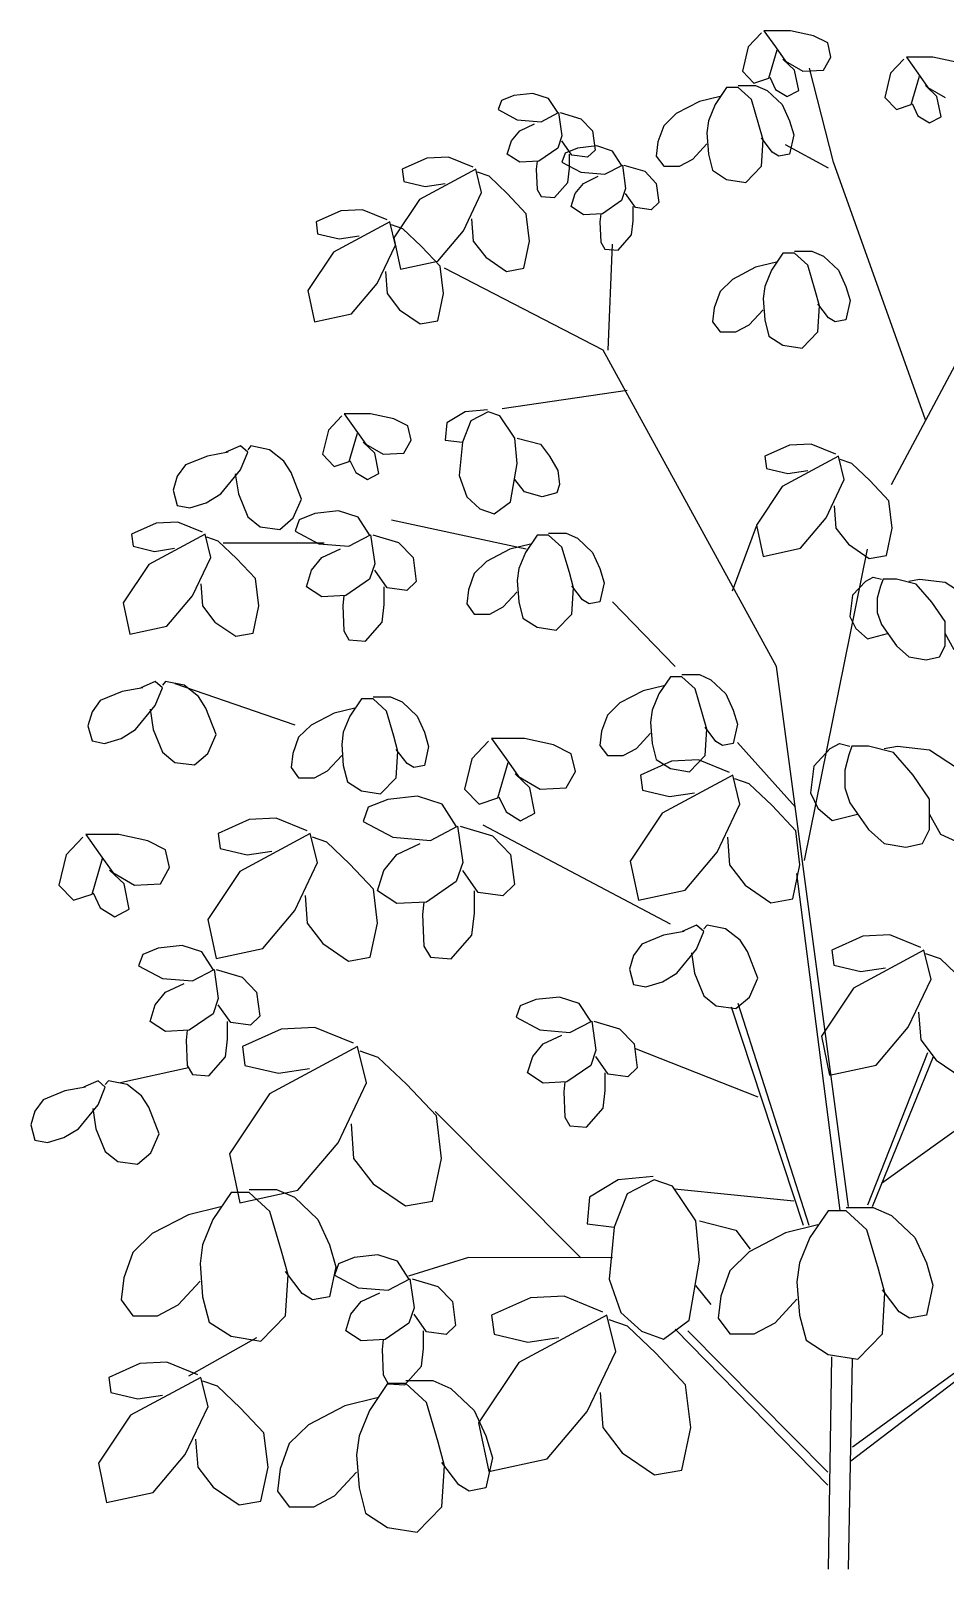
# Model space of a CAD drawing. Extents: x 589.38 to 590.42, y 443.44 to 444.42.
# Drawn here: x 589.383 to 589.968, y 443.439 to 444.423 of the extents above; entities that cross this region are included whole.
import ezdxf

# ---------------------------------------------------------------- set-up
doc = ezdxf.new("R2010")
doc.units = 0
doc.layers.get('0').update_dxf_attribs({"linetype": 'CONTINUOUS'})

msp = doc.modelspace()

# ---------------------------------------------------------------- linework, layer by layer
at = {"color": 0}
for p, q in [((589.85035, 444.42123), (589.84188, 444.41218)), ((589.85193, 444.42252), (589.85935, 444.41218)), ((589.86887, 444.42252), (589.85193, 444.42252)), ((589.8837, 444.41929), (589.86887, 444.42252)), ((589.8927, 444.41476), (589.8837, 444.41929)), ((589.89481, 444.40571), (589.8927, 444.41476)), ((589.84188, 444.41218), (589.83817, 444.39666)), ((589.85511, 444.39214), (589.8604, 444.41024)), ((589.85935, 444.41218), (589.8657, 444.40313)), ((589.89005, 444.39731), (589.89481, 444.40571)), ((589.94299, 444.40571), (589.9504, 444.39537)), ((589.95993, 444.40571), (589.94299, 444.40571)), ((589.97475, 444.40248), (589.95993, 444.40571)), ((589.83817, 444.39666), (589.84558, 444.38891)), ((589.87152, 444.39731), (589.86411, 444.40442)), ((589.8657, 444.40313), (589.87682, 444.39666)), ((589.87417, 444.38438), (589.87152, 444.39731)), ((589.87682, 444.39666), (589.89005, 444.39731)), ((589.8964, 444.33849), (589.88105, 444.3986)), ((589.93293, 444.39537), (589.92922, 444.37986)), ((589.9414, 444.40442), (589.93293, 444.39537)), ((589.9504, 444.39537), (589.95675, 444.38632)), ((589.82811, 444.38632), (589.8207, 444.37533)), ((589.83552, 444.38632), (589.82811, 444.38632)), ((589.83552, 444.38761), (589.84664, 444.38761)), ((589.84399, 444.37856), (589.83552, 444.38632)), ((589.84558, 444.38891), (589.85511, 444.39214)), ((589.84664, 444.38761), (589.85405, 444.38438)), ((589.85564, 444.39279), (589.85935, 444.38503)), ((589.94616, 444.37533), (589.95146, 444.39343)), ((589.96257, 444.3805), (589.95516, 444.38761)), ((589.95675, 444.38632), (589.96787, 444.37986)), ((589.68412, 444.37792), (589.68201, 444.3721)), ((589.69207, 444.38115), (589.68412, 444.37792)), ((589.70424, 444.38244), (589.69207, 444.38115)), ((589.7143, 444.37921), (589.70424, 444.38244)), ((589.72012, 444.37016), (589.7143, 444.37921)), ((589.81064, 444.37727), (589.79582, 444.36951)), ((589.82388, 444.3805), (589.81064, 444.37727)), ((589.8207, 444.37533), (589.81647, 444.36499)), ((589.84876, 444.3624), (589.84399, 444.37856)), ((589.85405, 444.38438), (589.86358, 444.37533)), ((589.85935, 444.38503), (589.86676, 444.3805)), ((589.86358, 444.37533), (589.86835, 444.36499)), ((589.86676, 444.3805), (589.87417, 444.38438)), ((589.92922, 444.37986), (589.93663, 444.3721)), ((589.93663, 444.3721), (589.94616, 444.37533)), ((589.94669, 444.37598), (589.9504, 444.36822)), ((589.96522, 444.36758), (589.96257, 444.3805)), ((589.68201, 444.3721), (589.69418, 444.36564)), ((589.69418, 444.36564), (589.70953, 444.36434)), ((589.70953, 444.36434), (589.72065, 444.37016)), ((589.72065, 444.37016), (589.72277, 444.35529)), ((589.72171, 444.37016), (589.73494, 444.36628)), ((589.73494, 444.36628), (589.74236, 444.35853)), ((589.79582, 444.36951), (589.78788, 444.36176)), ((589.9504, 444.36822), (589.95781, 444.3637)), ((589.95781, 444.3637), (589.96522, 444.36758)), ((589.69048, 444.35206), (589.69577, 444.35853)), ((589.69577, 444.35853), (589.7053, 444.36305)), ((589.74236, 444.35853), (589.74394, 444.34624)), ((589.78788, 444.36176), (589.78418, 444.35141)), ((589.81647, 444.36499), (589.81541, 444.35723)), ((589.81541, 444.35723), (589.81647, 444.34366)), ((589.85141, 444.35271), (589.84876, 444.3624)), ((589.86835, 444.36499), (589.87099, 444.35594)), ((589.87099, 444.35594), (589.86835, 444.34366)), ((589.68783, 444.34366), (589.69048, 444.35206)), ((589.72012, 444.34754), (589.70795, 444.33913)), ((589.72277, 444.35529), (589.72012, 444.34754)), ((589.72912, 444.34301), (589.72277, 444.35206)), ((589.73283, 444.34754), (589.72489, 444.3443)), ((589.745, 444.34883), (589.73283, 444.34754)), ((589.74394, 444.34624), (589.73918, 444.34172)), ((589.75506, 444.3456), (589.745, 444.34883)), ((589.78418, 444.35141), (589.78312, 444.34236)), ((589.80641, 444.34042), (589.81541, 444.35012)), ((589.85723, 444.34495), (589.85035, 444.354)), ((589.85035, 444.3359), (589.85141, 444.35271)), ((589.89323, 444.33461), (589.8657, 444.34947)), ((589.63648, 444.34107), (589.6206, 444.33396)), ((589.65025, 444.34172), (589.63648, 444.34107)), ((589.66613, 444.33525), (589.65025, 444.34172)), ((589.69577, 444.33849), (589.68783, 444.34366)), ((589.70795, 444.33913), (589.69577, 444.33849)), ((589.70689, 444.33913), (589.70636, 444.33396)), ((589.72489, 444.3443), (589.72277, 444.33849)), ((589.72277, 444.33849), (589.73494, 444.33202)), ((589.72753, 444.33461), (589.72753, 444.34366)), ((589.73918, 444.34172), (589.72912, 444.34301)), ((589.7503, 444.33073), (589.76141, 444.33655)), ((589.76088, 444.33655), (589.75506, 444.3456)), ((589.76141, 444.33655), (589.76353, 444.32168)), ((589.76247, 444.33655), (589.77571, 444.33267)), ((589.78312, 444.34236), (589.78788, 444.3359)), ((589.78788, 444.3359), (589.79794, 444.3359)), ((589.79794, 444.3359), (589.80641, 444.34042)), ((589.81647, 444.34366), (589.81911, 444.33331)), ((589.84029, 444.32556), (589.85035, 444.3359)), ((589.86146, 444.34236), (589.85723, 444.34495)), ((589.86835, 444.34366), (589.86146, 444.34236)), ((589.95516, 444.17365), (589.8964, 444.33849)), ((589.6206, 444.33396), (589.62166, 444.3262)), ((589.62166, 444.3262), (589.63542, 444.32297)), ((589.66771, 444.33396), (589.63172, 444.31457)), ((589.67142, 444.31909), (589.66771, 444.33396)), ((589.67618, 444.32944), (589.66877, 444.33202)), ((589.68783, 444.31845), (589.67618, 444.32944)), ((589.70636, 444.33396), (589.70689, 444.32103)), ((589.72647, 444.32556), (589.72753, 444.33461)), ((589.73494, 444.33202), (589.7503, 444.33073)), ((589.73653, 444.32491), (589.74606, 444.32944)), ((589.77571, 444.33267), (589.78312, 444.32491)), ((589.81911, 444.33331), (589.82811, 444.3275)), ((589.82811, 444.3275), (589.84029, 444.32556)), ((589.63542, 444.32297), (589.64813, 444.32491)), ((589.65977, 444.29453), (589.67142, 444.31909)), ((589.70001, 444.30552), (589.68783, 444.31845)), ((589.70689, 444.32103), (589.70953, 444.31651)), ((589.70953, 444.31651), (589.718, 444.31586)), ((589.718, 444.31586), (589.72647, 444.32556)), ((589.72859, 444.31004), (589.73124, 444.31845)), ((589.73124, 444.31845), (589.73653, 444.32491)), ((589.76353, 444.32168), (589.76088, 444.31392)), ((589.76988, 444.3094), (589.76353, 444.31845)), ((589.78312, 444.32491), (589.7847, 444.31263)), ((589.58143, 444.30746), (589.56555, 444.30035)), ((589.59519, 444.3081), (589.58143, 444.30746)), ((589.61107, 444.30164), (589.59519, 444.3081)), ((589.63172, 444.31457), (589.61531, 444.29)), ((589.73653, 444.30487), (589.72859, 444.31004)), ((589.76088, 444.31392), (589.74871, 444.30552)), ((589.76829, 444.30099), (589.76829, 444.31004)), ((589.77994, 444.3081), (589.76988, 444.3094)), ((589.7847, 444.31263), (589.77994, 444.3081)), ((589.56555, 444.30035), (589.5666, 444.29259)), ((589.61266, 444.30035), (589.57666, 444.28095)), ((589.61637, 444.28548), (589.61266, 444.30035)), ((589.62113, 444.29582), (589.61372, 444.29841)), ((589.66507, 444.30229), (589.66613, 444.28806)), ((589.70212, 444.28806), (589.70001, 444.30552)), ((589.74871, 444.30552), (589.73653, 444.30487)), ((589.74765, 444.30552), (589.74712, 444.30035)), ((589.74712, 444.30035), (589.74765, 444.28742)), ((589.76724, 444.29194), (589.76829, 444.30099)), ((589.5666, 444.29259), (589.58037, 444.28936)), ((589.58037, 444.28936), (589.59307, 444.2913)), ((589.61531, 444.29), (589.61954, 444.26996)), ((589.63278, 444.28483), (589.62113, 444.29582)), ((589.64336, 444.27514), (589.65977, 444.29453)), ((589.66613, 444.28806), (589.67407, 444.27772)), ((589.69842, 444.27061), (589.70212, 444.28806)), ((589.74765, 444.28742), (589.7503, 444.28289)), ((589.75877, 444.28225), (589.76724, 444.29194)), ((589.57666, 444.28095), (589.56025, 444.25639)), ((589.60472, 444.26091), (589.61637, 444.28548)), ((589.64495, 444.2719), (589.63278, 444.28483)), ((589.67407, 444.27772), (589.6873, 444.26867)), ((589.7503, 444.28289), (589.75877, 444.28225)), ((589.75241, 444.21825), (589.75506, 444.28612)), ((589.86411, 444.28031), (589.8567, 444.26932)), ((589.87152, 444.28031), (589.86411, 444.28031)), ((589.87152, 444.2816), (589.88264, 444.2816)), ((589.87999, 444.27255), (589.87152, 444.28031)), ((589.88264, 444.2816), (589.89005, 444.27837)), ((589.89005, 444.27837), (589.89958, 444.26932)), ((589.61001, 444.26867), (589.61107, 444.25445)), ((589.61954, 444.26996), (589.64336, 444.27514)), ((589.64707, 444.25445), (589.64495, 444.2719)), ((589.74924, 444.21825), (589.6476, 444.27061)), ((589.6873, 444.26867), (589.69842, 444.27061)), ((589.84664, 444.27126), (589.83182, 444.2635)), ((589.85988, 444.27449), (589.84664, 444.27126)), ((589.8567, 444.26932), (589.85246, 444.25897)), ((589.88476, 444.25639), (589.87999, 444.27255)), ((589.89958, 444.26932), (589.90434, 444.25897)), ((589.58831, 444.24152), (589.60472, 444.26091)), ((589.83182, 444.2635), (589.82388, 444.25574)), ((589.85246, 444.25897), (589.85141, 444.25122)), ((589.90434, 444.25897), (589.90699, 444.24992)), ((589.93346, 444.13227), (590.00122, 444.25962)), ((589.56025, 444.25639), (589.56449, 444.23635)), ((589.61107, 444.25445), (589.61901, 444.24411)), ((589.64336, 444.237), (589.64707, 444.25445)), ((589.82388, 444.25574), (589.82017, 444.2454)), ((589.85141, 444.25122), (589.85246, 444.23764)), ((589.8874, 444.24669), (589.88476, 444.25639)), ((589.89323, 444.23893), (589.88634, 444.24799)), ((589.90699, 444.24992), (589.90434, 444.23764)), ((589.56449, 444.23635), (589.58831, 444.24152)), ((589.61901, 444.24411), (589.63225, 444.23506)), ((589.82017, 444.2454), (589.81911, 444.23635)), ((589.84241, 444.23441), (589.85141, 444.24411)), ((589.85246, 444.23764), (589.85511, 444.2273)), ((589.88634, 444.22988), (589.8874, 444.24669)), ((589.89746, 444.23635), (589.89323, 444.23893)), ((589.90434, 444.23764), (589.89746, 444.23635)), ((589.63225, 444.23506), (589.64336, 444.237)), ((589.81911, 444.23635), (589.82388, 444.22988)), ((589.82388, 444.22988), (589.83394, 444.22988)), ((589.83394, 444.22988), (589.84241, 444.23441)), ((589.87629, 444.21954), (589.88634, 444.22988)), ((589.85988, 444.01592), (589.74924, 444.21825)), ((589.85511, 444.2273), (589.86411, 444.22148)), ((589.86411, 444.22148), (589.87629, 444.21954)), ((589.76459, 444.19239), (589.68465, 444.18076)), ((589.66083, 444.17882), (589.64919, 444.17171)), ((589.67513, 444.18011), (589.66083, 444.17882)), ((589.67565, 444.17882), (589.66454, 444.173)), ((589.68307, 444.17623), (589.67565, 444.17882)), ((589.58196, 444.17623), (589.57349, 444.16718)), ((589.58354, 444.17752), (589.59096, 444.16718)), ((589.60048, 444.17752), (589.58354, 444.17752)), ((589.61531, 444.17429), (589.60048, 444.17752)), ((589.62431, 444.16977), (589.61531, 444.17429)), ((589.62642, 444.16072), (589.62431, 444.16977)), ((589.64919, 444.17171), (589.64813, 444.16072)), ((589.66454, 444.173), (589.65924, 444.15942)), ((589.69259, 444.16201), (589.68307, 444.17623)), ((589.57349, 444.16718), (589.56978, 444.15167)), ((589.58672, 444.14714), (589.59201, 444.16524)), ((589.59096, 444.16718), (589.59731, 444.15813)), ((589.60313, 444.15231), (589.59572, 444.15942)), ((589.62166, 444.15231), (589.62642, 444.16072)), ((589.64813, 444.16072), (589.65924, 444.15942)), ((589.65924, 444.15942), (589.65713, 444.13809)), ((589.69418, 444.14585), (589.69259, 444.16201)), ((589.69418, 444.16201), (589.70901, 444.15813)), ((589.49607, 444.15054), (589.48217, 444.14488)), ((589.5093, 444.15296), (589.49607, 444.15054)), ((589.51724, 444.157), (589.50798, 444.15296)), ((589.52187, 444.15296), (589.51724, 444.157)), ((589.51724, 444.14165), (589.52187, 444.15296)), ((589.52386, 444.157), (589.52187, 444.15458)), ((589.53577, 444.15458), (589.52386, 444.157)), ((589.54503, 444.1473), (589.53577, 444.15458)), ((589.56978, 444.15167), (589.57719, 444.14391)), ((589.59731, 444.15813), (589.60843, 444.15167)), ((589.60578, 444.13938), (589.60313, 444.15231)), ((589.60843, 444.15167), (589.62166, 444.15231)), ((589.70901, 444.15813), (589.71483, 444.15037)), ((589.71483, 444.15037), (589.72012, 444.14132)), ((589.86835, 444.15748), (589.85246, 444.15037)), ((589.85246, 444.15037), (589.85352, 444.14262)), ((589.89958, 444.15037), (589.86358, 444.13098)), ((589.88211, 444.15813), (589.86835, 444.15748)), ((589.89799, 444.15167), (589.88211, 444.15813)), ((589.90328, 444.13551), (589.89958, 444.15037)), ((589.48217, 444.14488), (589.47688, 444.13761)), ((589.50467, 444.12629), (589.51724, 444.14165)), ((589.51393, 444.13922), (589.51592, 444.12629)), ((589.54967, 444.14003), (589.54503, 444.1473)), ((589.55628, 444.12306), (589.54967, 444.14003)), ((589.57719, 444.14391), (589.58672, 444.14714)), ((589.58725, 444.14779), (589.59096, 444.14003)), ((589.59096, 444.14003), (589.59837, 444.13551)), ((589.59837, 444.13551), (589.60578, 444.13938)), ((589.68995, 444.12128), (589.69418, 444.14585)), ((589.72012, 444.14132), (589.72118, 444.13227)), ((589.85352, 444.14262), (589.86729, 444.13938)), ((589.86729, 444.13938), (589.87999, 444.14132)), ((589.90805, 444.14585), (589.90064, 444.14843)), ((589.91969, 444.13486), (589.90805, 444.14585)), ((589.47688, 444.13761), (589.47423, 444.12872)), ((589.65713, 444.13809), (589.66189, 444.12452)), ((589.69895, 444.12775), (589.69259, 444.13551)), ((589.72118, 444.13227), (589.71959, 444.1271)), ((589.86358, 444.13098), (589.84717, 444.10642)), ((589.89164, 444.11094), (589.90328, 444.13551)), ((589.93187, 444.12193), (589.91969, 444.13486)), ((589.47423, 444.12872), (589.47688, 444.11902)), ((589.48482, 444.11741), (589.4954, 444.12064)), ((589.4954, 444.12064), (589.50467, 444.12629)), ((589.51592, 444.12629), (589.52187, 444.11175)), ((589.55099, 444.11094), (589.55628, 444.12306)), ((589.66189, 444.12452), (589.67036, 444.11676)), ((589.67936, 444.11353), (589.68995, 444.12128)), ((589.71006, 444.12452), (589.69895, 444.12775)), ((589.71959, 444.1271), (589.71006, 444.12452)), ((589.93399, 444.10448), (589.93187, 444.12193)), ((589.47688, 444.11902), (589.48482, 444.11741)), ((589.52187, 444.11175), (589.52981, 444.10528)), ((589.54239, 444.10367), (589.55099, 444.11094)), ((589.55483, 444.10981), (589.55218, 444.10254)), ((589.56475, 444.11385), (589.55483, 444.10981)), ((589.57997, 444.11547), (589.56475, 444.11385)), ((589.59254, 444.11143), (589.57997, 444.11547)), ((589.59982, 444.10011), (589.59254, 444.11143)), ((589.70001, 444.0909), (589.61372, 444.10965)), ((589.67036, 444.11676), (589.67936, 444.11353)), ((589.87523, 444.09155), (589.89164, 444.11094)), ((589.89693, 444.1187), (589.89799, 444.10448)), ((589.46338, 444.10771), (589.4475, 444.1006)), ((589.4475, 444.1006), (589.44856, 444.09284)), ((589.49461, 444.1006), (589.45861, 444.08121)), ((589.47714, 444.10836), (589.46338, 444.10771)), ((589.49302, 444.10189), (589.47714, 444.10836)), ((589.49832, 444.08573), (589.49461, 444.1006)), ((589.52981, 444.10528), (589.54239, 444.10367)), ((589.55218, 444.10254), (589.5674, 444.09446)), ((589.58659, 444.09284), (589.60048, 444.10011)), ((589.60048, 444.10011), (589.60313, 444.08153)), ((589.60181, 444.10011), (589.61835, 444.09527)), ((589.70689, 444.09995), (589.69948, 444.08896)), ((589.7143, 444.09995), (589.70689, 444.09995)), ((589.7143, 444.10124), (589.72542, 444.10124)), ((589.72277, 444.09219), (589.7143, 444.09995)), ((589.72542, 444.10124), (589.73283, 444.09801)), ((589.83182, 444.0644), (589.84717, 444.10577)), ((589.84717, 444.10642), (589.85141, 444.08638)), ((589.89799, 444.10448), (589.90593, 444.09413)), ((589.93028, 444.08702), (589.93399, 444.10448)), ((589.44856, 444.09284), (589.46232, 444.08961)), ((589.46232, 444.08961), (589.47502, 444.09155)), ((589.50308, 444.09607), (589.49567, 444.09866)), ((589.51473, 444.08508), (589.50308, 444.09607)), ((589.57084, 444.09478), (589.50626, 444.09478)), ((589.5674, 444.09446), (589.58659, 444.09284)), ((589.56938, 444.08557), (589.58129, 444.09122)), ((589.61835, 444.09527), (589.62761, 444.08557)), ((589.68942, 444.0909), (589.6746, 444.08314)), ((589.70265, 444.09413), (589.68942, 444.0909)), ((589.72753, 444.07603), (589.72277, 444.09219)), ((589.73283, 444.09801), (589.74236, 444.08896)), ((589.85141, 444.08638), (589.87523, 444.09155)), ((589.87787, 443.8918), (589.91811, 444.0909)), ((589.90593, 444.09413), (589.91916, 444.08508)), ((589.45861, 444.08121), (589.4422, 444.05664)), ((589.48667, 444.06117), (589.49832, 444.08573)), ((589.5269, 444.07216), (589.51473, 444.08508)), ((589.56277, 444.07749), (589.56938, 444.08557)), ((589.60313, 444.08153), (589.59982, 444.07183)), ((589.62761, 444.08557), (589.6296, 444.07022)), ((589.6746, 444.08314), (589.66666, 444.07539)), ((589.69948, 444.08896), (589.69524, 444.07862)), ((589.74236, 444.08896), (589.74712, 444.07862)), ((589.91916, 444.08508), (589.93028, 444.08702)), ((589.52902, 444.0547), (589.5269, 444.07216)), ((589.55946, 444.06698), (589.56277, 444.07749)), ((589.59982, 444.07183), (589.5846, 444.06133)), ((589.61107, 444.06618), (589.60313, 444.07749)), ((589.66666, 444.07539), (589.66295, 444.06504)), ((589.69524, 444.07862), (589.69418, 444.07086)), ((589.69418, 444.07086), (589.69524, 444.05729)), ((589.73018, 444.06634), (589.72753, 444.07603)), ((589.74712, 444.07862), (589.74977, 444.06957)), ((589.91702, 444.0706), (589.90855, 444.06155)), ((589.91702, 444.0706), (589.92179, 444.07318)), ((589.92179, 444.07318), (589.92708, 444.07189)), ((589.92814, 444.07189), (589.92655, 444.06737)), ((589.93661, 444.07189), (589.92814, 444.07189)), ((589.94931, 444.06866), (589.93661, 444.07189)), ((589.94455, 444.0706), (589.95143, 444.07189)), ((589.95143, 444.07189), (589.96784, 444.06995)), ((589.47026, 444.04177), (589.48667, 444.06117)), ((589.49196, 444.06892), (589.49302, 444.0547)), ((589.56938, 444.06052), (589.55946, 444.06698)), ((589.5846, 444.06133), (589.56938, 444.06052)), ((589.58328, 444.06133), (589.58262, 444.05486)), ((589.60909, 444.05567), (589.60909, 444.06698)), ((589.62364, 444.06456), (589.61107, 444.06618)), ((589.6296, 444.07022), (589.62364, 444.06456)), ((589.66295, 444.06504), (589.66189, 444.05599)), ((589.68518, 444.05406), (589.69418, 444.06375)), ((589.736, 444.05858), (589.72912, 444.06763)), ((589.72912, 444.04953), (589.73018, 444.06634)), ((589.74977, 444.06957), (589.74712, 444.05729)), ((589.90855, 444.06155), (589.90697, 444.04797)), ((589.92655, 444.06737), (589.92443, 444.05961)), ((589.95937, 444.05702), (589.94931, 444.06866)), ((589.96784, 444.06995), (589.98161, 444.0609)), ((589.4422, 444.05664), (589.44644, 444.0366)), ((589.49302, 444.0547), (589.50096, 444.04436)), ((589.52531, 444.03725), (589.52902, 444.0547)), ((589.58262, 444.05486), (589.58328, 444.0387)), ((589.60776, 444.04436), (589.60909, 444.05567)), ((589.66189, 444.05599), (589.66666, 444.04953)), ((589.67671, 444.04953), (589.68518, 444.05406)), ((589.69524, 444.05729), (589.69789, 444.04694)), ((589.74024, 444.05599), (589.736, 444.05858)), ((589.74712, 444.05729), (589.74024, 444.05599)), ((589.79529, 444.01592), (589.75506, 444.05729)), ((589.92443, 444.05961), (589.92443, 444.05056)), ((589.96784, 444.04474), (589.95937, 444.05702)), ((589.44644, 444.0366), (589.47026, 444.04177)), ((589.50096, 444.04436), (589.5142, 444.03531)), ((589.59718, 444.03224), (589.60776, 444.04436)), ((589.66666, 444.04953), (589.67671, 444.04953)), ((589.69789, 444.04694), (589.70689, 444.04113)), ((589.70689, 444.04113), (589.71906, 444.03919)), ((589.71906, 444.03919), (589.72912, 444.04953)), ((589.90697, 444.04797), (589.91067, 444.04021)), ((589.92443, 444.05056), (589.92708, 444.0428)), ((589.92708, 444.0428), (589.93661, 444.02923)), ((589.96784, 444.02923), (589.96784, 444.04474)), ((589.5142, 444.03531), (589.52531, 444.03725)), ((589.58328, 444.0387), (589.58659, 444.03305)), ((589.58659, 444.03305), (589.59718, 444.03224)), ((589.91067, 444.04021), (589.91808, 444.03375)), ((589.91808, 444.03375), (589.93105, 444.03714)), ((589.97367, 444.02664), (589.96784, 444.03698)), ((589.93661, 444.02923), (589.94455, 444.02211)), ((589.94455, 444.02211), (589.95567, 444.02018)), ((589.95567, 444.02018), (589.96414, 444.02211)), ((589.96414, 444.02211), (589.96784, 444.02923)), ((589.90593, 443.67072), (589.85988, 444.01592)), ((589.45478, 444.00234), (589.44154, 443.99992)), ((589.46272, 444.00638), (589.45345, 444.00234)), ((589.46735, 444.00234), (589.46272, 444.00638)), ((589.46272, 443.99103), (589.46735, 444.00234)), ((589.46933, 444.00638), (589.46735, 444.00396)), ((589.48124, 444.00396), (589.46933, 444.00638)), ((589.55231, 443.97842), (589.47555, 444.00493)), ((589.49051, 443.99668), (589.48124, 444.00396)), ((589.78788, 444.00363), (589.77465, 444.0004)), ((589.79212, 444.00945), (589.7847, 443.99846)), ((589.79953, 444.00945), (589.79212, 444.00945)), ((589.79953, 444.01074), (589.81064, 444.01074)), ((589.808, 444.00169), (589.79953, 444.00945)), ((589.81276, 443.98553), (589.808, 444.00169)), ((589.81064, 444.01074), (589.81806, 444.00751)), ((589.81806, 444.00751), (589.82758, 443.99846)), ((589.42765, 443.99426), (589.42235, 443.98699)), ((589.44154, 443.99992), (589.42765, 443.99426)), ((589.49514, 443.98941), (589.49051, 443.99668)), ((589.59466, 443.99523), (589.58725, 443.98424)), ((589.60207, 443.99523), (589.59466, 443.99523)), ((589.60207, 443.99652), (589.61319, 443.99652)), ((589.61054, 443.98747), (589.60207, 443.99523)), ((589.61319, 443.99652), (589.6206, 443.99329)), ((589.6206, 443.99329), (589.63013, 443.98424)), ((589.75982, 443.99264), (589.75188, 443.98489)), ((589.77465, 444.0004), (589.75982, 443.99264)), ((589.7847, 443.99846), (589.78047, 443.98812)), ((589.82758, 443.99846), (589.83235, 443.98812)), ((589.42235, 443.98699), (589.4197, 443.9781)), ((589.45014, 443.97568), (589.46272, 443.99103)), ((589.45941, 443.9886), (589.46139, 443.97568)), ((589.50176, 443.97244), (589.49514, 443.98941)), ((589.57719, 443.98618), (589.56237, 443.97842)), ((589.59043, 443.98941), (589.57719, 443.98618)), ((589.58725, 443.98424), (589.58302, 443.9739)), ((589.61531, 443.97131), (589.61054, 443.98747)), ((589.63013, 443.98424), (589.63489, 443.9739)), ((589.75188, 443.98489), (589.74818, 443.97454)), ((589.78047, 443.98812), (589.77941, 443.98036)), ((589.81541, 443.97584), (589.81276, 443.98553)), ((589.83235, 443.98812), (589.835, 443.97907)), ((589.4197, 443.9781), (589.42235, 443.9684)), ((589.44088, 443.97002), (589.45014, 443.97568)), ((589.46139, 443.97568), (589.46735, 443.96113)), ((589.49646, 443.96032), (589.50176, 443.97244)), ((589.56237, 443.97842), (589.55443, 443.97067)), ((589.58302, 443.9739), (589.58196, 443.96614)), ((589.63489, 443.9739), (589.63754, 443.96485)), ((589.74818, 443.97454), (589.74712, 443.96549)), ((589.77041, 443.96355), (589.77941, 443.97325)), ((589.77941, 443.98036), (589.78047, 443.96679)), ((589.82123, 443.96808), (589.81435, 443.97713)), ((589.81435, 443.95903), (589.81541, 443.97584)), ((589.835, 443.97907), (589.83235, 443.96679)), ((589.42235, 443.9684), (589.43029, 443.96679)), ((589.43029, 443.96679), (589.44088, 443.97002)), ((589.55443, 443.97067), (589.55072, 443.96032)), ((589.58196, 443.96614), (589.58302, 443.95257)), ((589.61795, 443.96162), (589.61531, 443.97131)), ((589.62378, 443.95386), (589.61689, 443.96291)), ((589.63754, 443.96485), (589.63489, 443.95257)), ((589.67579, 443.96824), (589.6652, 443.95693)), ((589.69895, 443.96986), (589.67777, 443.96986)), ((589.67777, 443.96986), (589.68704, 443.95693)), ((589.71748, 443.96582), (589.69895, 443.96986)), ((589.72872, 443.96016), (589.71748, 443.96582)), ((589.74712, 443.96549), (589.75188, 443.95903)), ((589.76194, 443.95903), (589.77041, 443.96355)), ((589.78047, 443.96679), (589.78312, 443.95644)), ((589.82547, 443.96549), (589.82123, 443.96808)), ((589.83235, 443.96679), (589.82547, 443.96549)), ((589.87205, 443.92606), (589.835, 443.96743)), ((589.89434, 443.96345), (589.88375, 443.95213)), ((589.89434, 443.96345), (589.90029, 443.96668)), ((589.90029, 443.96668), (589.90691, 443.96506)), ((589.90823, 443.96506), (589.90625, 443.95941)), ((589.91882, 443.96506), (589.90823, 443.96506)), ((589.9347, 443.96102), (589.91882, 443.96506)), ((589.92875, 443.96345), (589.93735, 443.96506)), ((589.93735, 443.96506), (589.95786, 443.96264)), ((589.95786, 443.96264), (589.97507, 443.95133)), ((589.46735, 443.96113), (589.47529, 443.95467)), ((589.47529, 443.95467), (589.48786, 443.95305)), ((589.48786, 443.95305), (589.49646, 443.96032)), ((589.55072, 443.96032), (589.54967, 443.95127)), ((589.57296, 443.94933), (589.58196, 443.95903)), ((589.58302, 443.95257), (589.58566, 443.94222)), ((589.61689, 443.94481), (589.61795, 443.96162)), ((589.62801, 443.95127), (589.62378, 443.95386)), ((589.63489, 443.95257), (589.62801, 443.95127)), ((589.6652, 443.95693), (589.66057, 443.93754)), ((589.68174, 443.93188), (589.68836, 443.9545)), ((589.68704, 443.95693), (589.69498, 443.94562)), ((589.73137, 443.94885), (589.72872, 443.96016)), ((589.75188, 443.95903), (589.76194, 443.95903)), ((589.79292, 443.95539), (589.77307, 443.94651)), ((589.78312, 443.95644), (589.79212, 443.95063)), ((589.81012, 443.9562), (589.79292, 443.95539)), ((589.80429, 443.94869), (589.81435, 443.95903)), ((589.82997, 443.94812), (589.81012, 443.9562)), ((589.90625, 443.95941), (589.9036, 443.94971)), ((589.94727, 443.94648), (589.9347, 443.96102)), ((589.54967, 443.95127), (589.55443, 443.94481)), ((589.55443, 443.94481), (589.56449, 443.94481)), ((589.56449, 443.94481), (589.57296, 443.94933)), ((589.60684, 443.93446), (589.61689, 443.94481)), ((589.70226, 443.93834), (589.69299, 443.94723)), ((589.69498, 443.94562), (589.70887, 443.93754)), ((589.72542, 443.93834), (589.73137, 443.94885)), ((589.77307, 443.94651), (589.77439, 443.93681)), ((589.83196, 443.94651), (589.78696, 443.92227)), ((589.79212, 443.95063), (589.80429, 443.94869)), ((589.83659, 443.92792), (589.83196, 443.94651)), ((589.84255, 443.94085), (589.83328, 443.94408)), ((589.88375, 443.95213), (589.88176, 443.93516)), ((589.9036, 443.94971), (589.9036, 443.9384)), ((589.95786, 443.93112), (589.94727, 443.94648)), ((589.58566, 443.94222), (589.59466, 443.9364)), ((589.59466, 443.9364), (589.60684, 443.93446)), ((589.63043, 443.93301), (589.6114, 443.93099)), ((589.64614, 443.92796), (589.63043, 443.93301)), ((589.66057, 443.93754), (589.66983, 443.92784)), ((589.6824, 443.93269), (589.68704, 443.92299)), ((589.70556, 443.92218), (589.70226, 443.93834)), ((589.70887, 443.93754), (589.72542, 443.93834)), ((589.77439, 443.93681), (589.7916, 443.93277)), ((589.7916, 443.93277), (589.80748, 443.93519)), ((589.8571, 443.92711), (589.84255, 443.94085)), ((589.88176, 443.93516), (589.8864, 443.92547)), ((589.9036, 443.9384), (589.90691, 443.9287)), ((589.599, 443.92594), (589.59569, 443.91685)), ((589.6114, 443.93099), (589.599, 443.92594)), ((589.65524, 443.91382), (589.64614, 443.92796)), ((589.66983, 443.92784), (589.68174, 443.93188)), ((589.68704, 443.92299), (589.6963, 443.91733)), ((589.82203, 443.89722), (589.83659, 443.92792)), ((589.87232, 443.91095), (589.8571, 443.92711)), ((589.8864, 443.92547), (589.89566, 443.91739)), ((589.90691, 443.9287), (589.91882, 443.91173)), ((589.95786, 443.91173), (589.95786, 443.93112)), ((589.52285, 443.91808), (589.503, 443.90919)), ((589.54006, 443.91889), (589.52285, 443.91808)), ((589.55991, 443.91081), (589.54006, 443.91889)), ((589.59569, 443.91685), (589.61471, 443.90675)), ((589.6387, 443.90473), (589.65607, 443.91382)), ((589.65607, 443.91382), (589.65938, 443.89059)), ((589.65772, 443.91382), (589.6784, 443.90776)), ((589.79212, 443.85108), (589.67248, 443.91443)), ((589.6963, 443.91733), (589.70556, 443.92218)), ((589.78696, 443.92227), (589.76645, 443.89156)), ((589.89566, 443.91739), (589.91187, 443.92163)), ((589.96514, 443.9085), (589.95786, 443.92143)), ((589.4164, 443.90683), (589.40581, 443.89552)), ((589.43956, 443.90845), (589.41838, 443.90845)), ((589.41838, 443.90845), (589.42765, 443.89552)), ((589.45808, 443.90441), (589.43956, 443.90845)), ((589.46933, 443.89875), (589.45808, 443.90441)), ((589.503, 443.90919), (589.50432, 443.8995)), ((589.56189, 443.90919), (589.5169, 443.88495)), ((589.56652, 443.89061), (589.56189, 443.90919)), ((589.57248, 443.90354), (589.56322, 443.90677)), ((589.58704, 443.8898), (589.57248, 443.90354)), ((589.61471, 443.90675), (589.6387, 443.90473)), ((589.6784, 443.90776), (589.68998, 443.89564)), ((589.82865, 443.90691), (589.82997, 443.88914)), ((589.87497, 443.88914), (589.87232, 443.91095)), ((589.91882, 443.91173), (589.92875, 443.90284)), ((589.95323, 443.90284), (589.95786, 443.91173)), ((589.97771, 443.90284), (589.96514, 443.9085)), ((589.40581, 443.89552), (589.40118, 443.87612)), ((589.42765, 443.89552), (589.43559, 443.8842)), ((589.47198, 443.88744), (589.46933, 443.89875)), ((589.50432, 443.8995), (589.52153, 443.89546)), ((589.52153, 443.89546), (589.53741, 443.89788)), ((589.60892, 443.88554), (589.61719, 443.89564)), ((589.61719, 443.89564), (589.63208, 443.90271)), ((589.68998, 443.89564), (589.69246, 443.87645)), ((589.80152, 443.87297), (589.82203, 443.89722)), ((589.92875, 443.90284), (589.94264, 443.90042)), ((589.94264, 443.90042), (589.95323, 443.90284)), ((589.42235, 443.87047), (589.42897, 443.89309)), ((589.44286, 443.87693), (589.4336, 443.88582)), ((589.43559, 443.8842), (589.44948, 443.87612)), ((589.46602, 443.87693), (589.47198, 443.88744)), ((589.5169, 443.88495), (589.49638, 443.85425)), ((589.55197, 443.8599), (589.56652, 443.89061)), ((589.60226, 443.87364), (589.58704, 443.8898)), ((589.60479, 443.87241), (589.60892, 443.88554)), ((589.65938, 443.89059), (589.65524, 443.87847)), ((589.6693, 443.8714), (589.65938, 443.88554)), ((589.76645, 443.89156), (589.77174, 443.86651)), ((589.82997, 443.88914), (589.8399, 443.87621)), ((589.87034, 443.86732), (589.87497, 443.88914)), ((589.90062, 443.6681), (589.87303, 443.88355)), ((589.40118, 443.87612), (589.41044, 443.86643)), ((589.44617, 443.86077), (589.44286, 443.87693)), ((589.44948, 443.87612), (589.46602, 443.87693)), ((589.6049, 443.85182), (589.60226, 443.87364)), ((589.65524, 443.87847), (589.63622, 443.86534)), ((589.69246, 443.87645), (589.68502, 443.86938)), ((589.8399, 443.87621), (589.85644, 443.86489)), ((589.41044, 443.86643), (589.42235, 443.87047)), ((589.42301, 443.87128), (589.42765, 443.86158)), ((589.55858, 443.8696), (589.55991, 443.85182)), ((589.61719, 443.86433), (589.60479, 443.87241)), ((589.63622, 443.86534), (589.61719, 443.86433)), ((589.63456, 443.86534), (589.63374, 443.85726)), ((589.66682, 443.85827), (589.66682, 443.87241)), ((589.68502, 443.86938), (589.6693, 443.8714)), ((589.77174, 443.86651), (589.80152, 443.87297)), ((589.85644, 443.86489), (589.87034, 443.86732)), ((589.42765, 443.86158), (589.43691, 443.85592)), ((589.43691, 443.85592), (589.44617, 443.86077)), ((589.49638, 443.85425), (589.50168, 443.8292)), ((589.53145, 443.83566), (589.55197, 443.8599)), ((589.63374, 443.85726), (589.63456, 443.83706)), ((589.66517, 443.84413), (589.66682, 443.85827)), ((589.55991, 443.85182), (589.56983, 443.8389)), ((589.60027, 443.83001), (589.6049, 443.85182)), ((589.65193, 443.82898), (589.66517, 443.84413)), ((589.78775, 443.84413), (589.77385, 443.83847)), ((589.80098, 443.84655), (589.78775, 443.84413)), ((589.80892, 443.85059), (589.79966, 443.84655)), ((589.81356, 443.84655), (589.80892, 443.85059)), ((589.80892, 443.83524), (589.81356, 443.84655)), ((589.81554, 443.85059), (589.81356, 443.84817)), ((589.82745, 443.84817), (589.81554, 443.85059)), ((589.83672, 443.84089), (589.82745, 443.84817)), ((589.93234, 443.84427), (589.91514, 443.84346)), ((589.95219, 443.83619), (589.93234, 443.84427)), ((589.4647, 443.83588), (589.45478, 443.83184)), ((589.47992, 443.8375), (589.4647, 443.83588)), ((589.49249, 443.83346), (589.47992, 443.8375)), ((589.50168, 443.8292), (589.53145, 443.83566)), ((589.56983, 443.8389), (589.58638, 443.82758)), ((589.63456, 443.83706), (589.6387, 443.82999)), ((589.77385, 443.83847), (589.76856, 443.8312)), ((589.79635, 443.81988), (589.80892, 443.83524)), ((589.84135, 443.83362), (589.83672, 443.84089)), ((589.91514, 443.84346), (589.89529, 443.83457)), ((589.89529, 443.83457), (589.89661, 443.82487)), ((589.95418, 443.83457), (589.90918, 443.81033)), ((589.95881, 443.81599), (589.95418, 443.83457)), ((589.45478, 443.83184), (589.45213, 443.82457)), ((589.45213, 443.82457), (589.46735, 443.81649)), ((589.49977, 443.82215), (589.49249, 443.83346)), ((589.58638, 443.82758), (589.60027, 443.83001)), ((589.6387, 443.82999), (589.65193, 443.82898)), ((589.76856, 443.8312), (589.76591, 443.82231)), ((589.80562, 443.83281), (589.8076, 443.81988)), ((589.84796, 443.81665), (589.84135, 443.83362)), ((589.89661, 443.82487), (589.91382, 443.82083)), ((589.96477, 443.82891), (589.9555, 443.83215)), ((589.97932, 443.81518), (589.96477, 443.82891)), ((589.46735, 443.81649), (589.48654, 443.81487)), ((589.48654, 443.81487), (589.50043, 443.82215)), ((589.50043, 443.82215), (589.50308, 443.80356)), ((589.50176, 443.82215), (589.5183, 443.8173)), ((589.5183, 443.8173), (589.52756, 443.8076)), ((589.76591, 443.82231), (589.76856, 443.81261)), ((589.78709, 443.81423), (589.79635, 443.81988)), ((589.8076, 443.81988), (589.81356, 443.80534)), ((589.84267, 443.80453), (589.84796, 443.81665)), ((589.91382, 443.82083), (589.9297, 443.82326)), ((589.94425, 443.78528), (589.95881, 443.81599)), ((589.46272, 443.79952), (589.46933, 443.8076)), ((589.46933, 443.8076), (589.48124, 443.81326)), ((589.52756, 443.8076), (589.52955, 443.79225)), ((589.76856, 443.81261), (589.7765, 443.811)), ((589.7765, 443.811), (589.78709, 443.81423)), ((589.81356, 443.80534), (589.8215, 443.79888)), ((589.90918, 443.81033), (589.88867, 443.77962)), ((589.45941, 443.78902), (589.46272, 443.79952)), ((589.50308, 443.80356), (589.49977, 443.79387)), ((589.51102, 443.78821), (589.50308, 443.79952)), ((589.69617, 443.79888), (589.69352, 443.7916)), ((589.70609, 443.80292), (589.69617, 443.79888)), ((589.72131, 443.80453), (589.70609, 443.80292)), ((589.73389, 443.80049), (589.72131, 443.80453)), ((589.74116, 443.78918), (589.73389, 443.80049)), ((589.8215, 443.79888), (589.83407, 443.79726)), ((589.87734, 443.65844), (589.83129, 443.79807)), ((589.83407, 443.79726), (589.84267, 443.80453)), ((589.88091, 443.65847), (589.83557, 443.8005)), ((589.95087, 443.79498), (589.95219, 443.7772)), ((589.46933, 443.78255), (589.45941, 443.78902)), ((589.49977, 443.79387), (589.48455, 443.78336)), ((589.50904, 443.7777), (589.50904, 443.78902)), ((589.52359, 443.78659), (589.51102, 443.78821)), ((589.52955, 443.79225), (589.52359, 443.78659)), ((589.56479, 443.78514), (589.54328, 443.78413)), ((589.5896, 443.77504), (589.56479, 443.78514)), ((589.69352, 443.7916), (589.70874, 443.78352)), ((589.72793, 443.78191), (589.74183, 443.78918)), ((589.74183, 443.78918), (589.74447, 443.77059)), ((589.74315, 443.78918), (589.75969, 443.78433)), ((589.92374, 443.76104), (589.94425, 443.78528)), ((589.48455, 443.78336), (589.46933, 443.78255)), ((589.48323, 443.78336), (589.48257, 443.7769)), ((589.48257, 443.7769), (589.48323, 443.76074)), ((589.50771, 443.76639), (589.50904, 443.7777)), ((589.54328, 443.78413), (589.51847, 443.77302)), ((589.70874, 443.78352), (589.72793, 443.78191)), ((589.71073, 443.77463), (589.72264, 443.78029)), ((589.75969, 443.78433), (589.76896, 443.77463)), ((589.88867, 443.77962), (589.89396, 443.75457)), ((589.95219, 443.7772), (589.96212, 443.76427)), ((589.49713, 443.75427), (589.50771, 443.76639)), ((589.51847, 443.77302), (589.52012, 443.7609)), ((589.59208, 443.77302), (589.53584, 443.74272)), ((589.59787, 443.74979), (589.59208, 443.77302)), ((589.60532, 443.76595), (589.59374, 443.76999)), ((589.62351, 443.74878), (589.60532, 443.76595)), ((589.7008, 443.75605), (589.70411, 443.76655)), ((589.70411, 443.76655), (589.71073, 443.77463)), ((589.74447, 443.77059), (589.74116, 443.7609)), ((589.75241, 443.75524), (589.74447, 443.76655)), ((589.76896, 443.77463), (589.77094, 443.75928)), ((589.84823, 443.74054), (589.76935, 443.77156)), ((589.91837, 443.67171), (589.95681, 443.7692)), ((589.92128, 443.67072), (589.96039, 443.76653)), ((589.48402, 443.75928), (589.43956, 443.74959)), ((589.48323, 443.76074), (589.48654, 443.75508)), ((589.52012, 443.7609), (589.54163, 443.75585)), ((589.54163, 443.75585), (589.56148, 443.75888)), ((589.71073, 443.74959), (589.7008, 443.75605)), ((589.74116, 443.7609), (589.72595, 443.75039)), ((589.75043, 443.74474), (589.75043, 443.75605)), ((589.77094, 443.75928), (589.76499, 443.75363)), ((589.89396, 443.75457), (589.92374, 443.76104)), ((589.96212, 443.76427), (589.97866, 443.75296)), ((589.41825, 443.747), (589.40502, 443.74458)), ((589.42619, 443.75104), (589.41693, 443.747)), ((589.43082, 443.747), (589.42619, 443.75104)), ((589.42619, 443.73569), (589.43082, 443.747)), ((589.43281, 443.75104), (589.43082, 443.74862)), ((589.44472, 443.74862), (589.43281, 443.75104)), ((589.45398, 443.74134), (589.44472, 443.74862)), ((589.48654, 443.75508), (589.49713, 443.75427)), ((589.57967, 443.71141), (589.59787, 443.74979)), ((589.64254, 443.72858), (589.62351, 443.74878)), ((589.72595, 443.75039), (589.71073, 443.74959)), ((589.72462, 443.75039), (589.72396, 443.74393)), ((589.76499, 443.75363), (589.75241, 443.75524)), ((589.92711, 443.68559), (590.01657, 443.74959)), ((589.39112, 443.73892), (589.38583, 443.73165)), ((589.40502, 443.74458), (589.39112, 443.73892)), ((589.45861, 443.73407), (589.45398, 443.74134)), ((589.53584, 443.74272), (589.51019, 443.70433)), ((589.72396, 443.74393), (589.72462, 443.72777)), ((589.7491, 443.73342), (589.75043, 443.74474)), ((589.38583, 443.73165), (589.38318, 443.72276)), ((589.41362, 443.72033), (589.42619, 443.73569)), ((589.42288, 443.73326), (589.42487, 443.72033)), ((589.46523, 443.7171), (589.45861, 443.73407)), ((589.73494, 443.63775), (589.64178, 443.73148)), ((589.64584, 443.7013), (589.64254, 443.72858)), ((589.72462, 443.72777), (589.72793, 443.72211)), ((589.73852, 443.7213), (589.7491, 443.73342)), ((589.38318, 443.72276), (589.38583, 443.71306)), ((589.40435, 443.71468), (589.41362, 443.72033)), ((589.42487, 443.72033), (589.43082, 443.70579)), ((589.45994, 443.70498), (589.46523, 443.7171)), ((589.58795, 443.72353), (589.5896, 443.7013)), ((589.72793, 443.72211), (589.73852, 443.7213)), ((589.38583, 443.71306), (589.39377, 443.71145)), ((589.39377, 443.71145), (589.40435, 443.71468)), ((589.55403, 443.6811), (589.57967, 443.71141)), ((589.43082, 443.70579), (589.43876, 443.69932)), ((589.43876, 443.69932), (589.45133, 443.69771)), ((589.45133, 443.69771), (589.45994, 443.70498)), ((589.51019, 443.70433), (589.51681, 443.67302)), ((589.5896, 443.7013), (589.60201, 443.68514)), ((589.64005, 443.67403), (589.64584, 443.7013)), ((589.7587, 443.68777), (589.7405, 443.67666)), ((589.78103, 443.68979), (589.7587, 443.68777)), ((589.78186, 443.68777), (589.76449, 443.67868)), ((589.79344, 443.68373), (589.78186, 443.68777)), ((589.51125, 443.67953), (589.49967, 443.66236)), ((589.52283, 443.67953), (589.51125, 443.67953)), ((589.51681, 443.67302), (589.55403, 443.6811)), ((589.52283, 443.68155), (589.5402, 443.68155)), ((589.53607, 443.66741), (589.52283, 443.67953)), ((589.5402, 443.68155), (589.55178, 443.6765)), ((589.60201, 443.68514), (589.62268, 443.671)), ((589.76449, 443.67868), (589.75622, 443.65747)), ((589.80833, 443.66151), (589.79344, 443.68373)), ((589.87099, 443.67395), (589.79476, 443.68171)), ((589.50464, 443.67044), (589.48396, 443.66539)), ((589.54351, 443.64216), (589.53607, 443.66741)), ((589.55178, 443.6765), (589.56667, 443.66236)), ((589.62268, 443.671), (589.64005, 443.67403)), ((589.7405, 443.67666), (589.73885, 443.65949)), ((589.89293, 443.66789), (589.88135, 443.65072)), ((589.90451, 443.66789), (589.89293, 443.66789)), ((589.90451, 443.66991), (589.92188, 443.66991)), ((589.91774, 443.65577), (589.90451, 443.66789)), ((589.92188, 443.66991), (589.93346, 443.66486)), ((589.48396, 443.66539), (589.4608, 443.65327)), ((589.49967, 443.66236), (589.49306, 443.6462)), ((589.56667, 443.66236), (589.57412, 443.6462)), ((589.73885, 443.65949), (589.75622, 443.65747)), ((589.75622, 443.65747), (589.75291, 443.62414)), ((589.81081, 443.63626), (589.80833, 443.66151)), ((589.81081, 443.66151), (589.83397, 443.65545)), ((589.88631, 443.6588), (589.86563, 443.65375)), ((589.93346, 443.66486), (589.94835, 443.65072)), ((589.4608, 443.65327), (589.44839, 443.64115)), ((589.83397, 443.65545), (589.84307, 443.64333)), ((589.86563, 443.65375), (589.84247, 443.64163)), ((589.88135, 443.65072), (589.87473, 443.63456)), ((589.92519, 443.63052), (589.91774, 443.65577)), ((589.94835, 443.65072), (589.95579, 443.63456)), ((589.44839, 443.64115), (589.4426, 443.62499)), ((589.49306, 443.6462), (589.4914, 443.63408)), ((589.54765, 443.62701), (589.54351, 443.64216)), ((589.57412, 443.6462), (589.57825, 443.63206)), ((589.58989, 443.63808), (589.57996, 443.63404)), ((589.60511, 443.6397), (589.58989, 443.63808)), ((589.61768, 443.63566), (589.60511, 443.6397)), ((589.66308, 443.63801), (589.62464, 443.62597)), ((589.75506, 443.63775), (589.66308, 443.63801)), ((589.84247, 443.64163), (589.83007, 443.62951)), ((589.4914, 443.63408), (589.49306, 443.61286)), ((589.55675, 443.61488), (589.54599, 443.62903)), ((589.57825, 443.63206), (589.57412, 443.61286)), ((589.57996, 443.63404), (589.57732, 443.62677)), ((589.62496, 443.62434), (589.61768, 443.63566)), ((589.80419, 443.59788), (589.81081, 443.63626)), ((589.83007, 443.62951), (589.82428, 443.61335)), ((589.87473, 443.63456), (589.87308, 443.62244)), ((589.92932, 443.61537), (589.92519, 443.63052)), ((589.95579, 443.63456), (589.95993, 443.62042)), ((589.4426, 443.62499), (589.44095, 443.61084)), ((589.47734, 443.60781), (589.4914, 443.62297)), ((589.54599, 443.60074), (589.54765, 443.62701)), ((589.57732, 443.62677), (589.59254, 443.61869)), ((589.59254, 443.61869), (589.61173, 443.61707)), ((589.61173, 443.61707), (589.62562, 443.62434)), ((589.62562, 443.62434), (589.62827, 443.60576)), ((589.62695, 443.62434), (589.64349, 443.6195)), ((589.64349, 443.6195), (589.65275, 443.6098)), ((589.75291, 443.62414), (589.76035, 443.60293)), ((589.81825, 443.60798), (589.80833, 443.6201)), ((589.87308, 443.62244), (589.87473, 443.60123)), ((589.95993, 443.62042), (589.95579, 443.60123)), ((589.44095, 443.61084), (589.44839, 443.60074)), ((589.49306, 443.61286), (589.49719, 443.5967)), ((589.56336, 443.61084), (589.55675, 443.61488)), ((589.57412, 443.61286), (589.56336, 443.61084)), ((589.5879, 443.60172), (589.59452, 443.6098)), ((589.59452, 443.6098), (589.60643, 443.61546)), ((589.65275, 443.6098), (589.65474, 443.59445)), ((589.70262, 443.61218), (589.67781, 443.60107)), ((589.72413, 443.61319), (589.70262, 443.61218)), ((589.74894, 443.60309), (589.72413, 443.61319)), ((589.82428, 443.61335), (589.82262, 443.59921)), ((589.85902, 443.59618), (589.87308, 443.61133)), ((589.93842, 443.60325), (589.92767, 443.61739)), ((589.92767, 443.58911), (589.92932, 443.61537)), ((589.44839, 443.60074), (589.46411, 443.60074)), ((589.46411, 443.60074), (589.47734, 443.60781)), ((589.53028, 443.58458), (589.54599, 443.60074)), ((589.5846, 443.59121), (589.5879, 443.60172)), ((589.62827, 443.60576), (589.62496, 443.59606)), ((589.63621, 443.59041), (589.62827, 443.60172)), ((589.67781, 443.60107), (589.67946, 443.58895)), ((589.75142, 443.60107), (589.69518, 443.57077)), ((589.75721, 443.57784), (589.75142, 443.60107)), ((589.76466, 443.594), (589.75308, 443.59804)), ((589.76035, 443.60293), (589.77359, 443.5908)), ((589.82262, 443.59921), (589.83007, 443.58911)), ((589.87473, 443.60123), (589.87887, 443.58507)), ((589.90752, 443.50802), (590.0258, 443.59829)), ((589.90858, 443.51687), (590.02239, 443.59961)), ((589.94504, 443.59921), (589.93842, 443.60325)), ((589.95579, 443.60123), (589.94504, 443.59921)), ((589.49719, 443.5967), (589.51125, 443.58761)), ((589.59452, 443.58475), (589.5846, 443.59121)), ((589.62496, 443.59606), (589.60974, 443.58556)), ((589.63422, 443.5799), (589.63422, 443.59121)), ((589.64878, 443.58879), (589.63621, 443.59041)), ((589.65474, 443.59445), (589.64878, 443.58879)), ((589.67946, 443.58895), (589.70097, 443.5839)), ((589.78285, 443.57683), (589.76466, 443.594)), ((589.77359, 443.5908), (589.78765, 443.58575)), ((589.78765, 443.58575), (589.80419, 443.59788)), ((589.89274, 443.49237), (589.79516, 443.59227)), ((589.89274, 443.5008), (589.80323, 443.59121)), ((589.83007, 443.58911), (589.84578, 443.58911)), ((589.84578, 443.58911), (589.85902, 443.59618)), ((589.91195, 443.57295), (589.92767, 443.58911)), ((589.52743, 443.58668), (589.48402, 443.56212)), ((589.51125, 443.58761), (589.53028, 443.58458)), ((589.60974, 443.58556), (589.59452, 443.58475)), ((589.60842, 443.58556), (589.60776, 443.57909)), ((589.60776, 443.57909), (589.60842, 443.56293)), ((589.6329, 443.56859), (589.63422, 443.5799)), ((589.70097, 443.5839), (589.72082, 443.58693)), ((589.87887, 443.58507), (589.89293, 443.57598)), ((589.45287, 443.57024), (589.43302, 443.56135)), ((589.47008, 443.57105), (589.45287, 443.57024)), ((589.48993, 443.56297), (589.47008, 443.57105)), ((589.62231, 443.55647), (589.6329, 443.56859)), ((589.69518, 443.57077), (589.66953, 443.53238)), ((589.73901, 443.53945), (589.75721, 443.57784)), ((589.80188, 443.55662), (589.78285, 443.57683)), ((589.89293, 443.57598), (589.91195, 443.57295)), ((589.89323, 443.43865), (589.89534, 443.5744)), ((589.90593, 443.43865), (589.90858, 443.57311)), ((589.43302, 443.56135), (589.43434, 443.55165)), ((589.49191, 443.56135), (589.44692, 443.53711)), ((589.49654, 443.54277), (589.49191, 443.56135)), ((589.5025, 443.5557), (589.49324, 443.55893)), ((589.60842, 443.56293), (589.61173, 443.55728)), ((589.62288, 443.55937), (589.64025, 443.55937)), ((589.64025, 443.55937), (589.65183, 443.55432)), ((589.43434, 443.55165), (589.45155, 443.54761)), ((589.45155, 443.54761), (589.46743, 443.55004)), ((589.51706, 443.54196), (589.5025, 443.5557)), ((589.6113, 443.55735), (589.59972, 443.54018)), ((589.62288, 443.55735), (589.6113, 443.55735)), ((589.61173, 443.55728), (589.62231, 443.55647)), ((589.63612, 443.54523), (589.62288, 443.55735)), ((589.65183, 443.55432), (589.66672, 443.54018)), ((589.74729, 443.55157), (589.74894, 443.52935)), ((589.80518, 443.52935), (589.80188, 443.55662)), ((589.48199, 443.51206), (589.49654, 443.54277)), ((589.53228, 443.5258), (589.51706, 443.54196)), ((589.58401, 443.54321), (589.56085, 443.53109)), ((589.60469, 443.54826), (589.58401, 443.54321)), ((589.59972, 443.54018), (589.59311, 443.52402)), ((589.64356, 443.51998), (589.63612, 443.54523)), ((589.66672, 443.54018), (589.67417, 443.52402)), ((589.71337, 443.50915), (589.73901, 443.53945)), ((589.44692, 443.53711), (589.4264, 443.5064)), ((589.56085, 443.53109), (589.54844, 443.51897)), ((589.66953, 443.53238), (589.67615, 443.50107)), ((589.74894, 443.52935), (589.76135, 443.51319)), ((589.79939, 443.50208), (589.80518, 443.52935)), ((589.4886, 443.52176), (589.48993, 443.50398)), ((589.53492, 443.50398), (589.53228, 443.5258)), ((589.59311, 443.52402), (589.59145, 443.5119)), ((589.6477, 443.50483), (589.64356, 443.51998)), ((589.67417, 443.52402), (589.6783, 443.50988)), ((589.46147, 443.48782), (589.48199, 443.51206)), ((589.54844, 443.51897), (589.54265, 443.50281)), ((589.59145, 443.5119), (589.59311, 443.49069)), ((589.6783, 443.50988), (589.67417, 443.49069)), ((589.76135, 443.51319), (589.78203, 443.49905)), ((589.4264, 443.5064), (589.4317, 443.48136)), ((589.48993, 443.50398), (589.49985, 443.49105)), ((589.53029, 443.48216), (589.53492, 443.50398)), ((589.54265, 443.50281), (589.541, 443.48867)), ((589.57739, 443.48564), (589.59145, 443.50079)), ((589.6568, 443.49271), (589.64604, 443.50685)), ((589.64604, 443.47857), (589.6477, 443.50483)), ((589.67615, 443.50107), (589.71337, 443.50915)), ((589.78203, 443.49905), (589.79939, 443.50208)), ((589.49985, 443.49105), (589.5164, 443.47974)), ((589.59311, 443.49069), (589.59724, 443.47453)), ((589.66341, 443.48867), (589.6568, 443.49271)), ((589.67417, 443.49069), (589.66341, 443.48867)), ((589.4317, 443.48136), (589.46147, 443.48782)), ((589.5164, 443.47974), (589.53029, 443.48216)), ((589.541, 443.48867), (589.54844, 443.47857)), ((589.56416, 443.47857), (589.57739, 443.48564)), ((589.54844, 443.47857), (589.56416, 443.47857)), ((589.59724, 443.47453), (589.6113, 443.46544)), ((589.63033, 443.46241), (589.64604, 443.47857)), ((589.6113, 443.46544), (589.63033, 443.46241))]:
    msp.add_line(p, q, dxfattribs=at)

doc.saveas('drawing.dxf')
